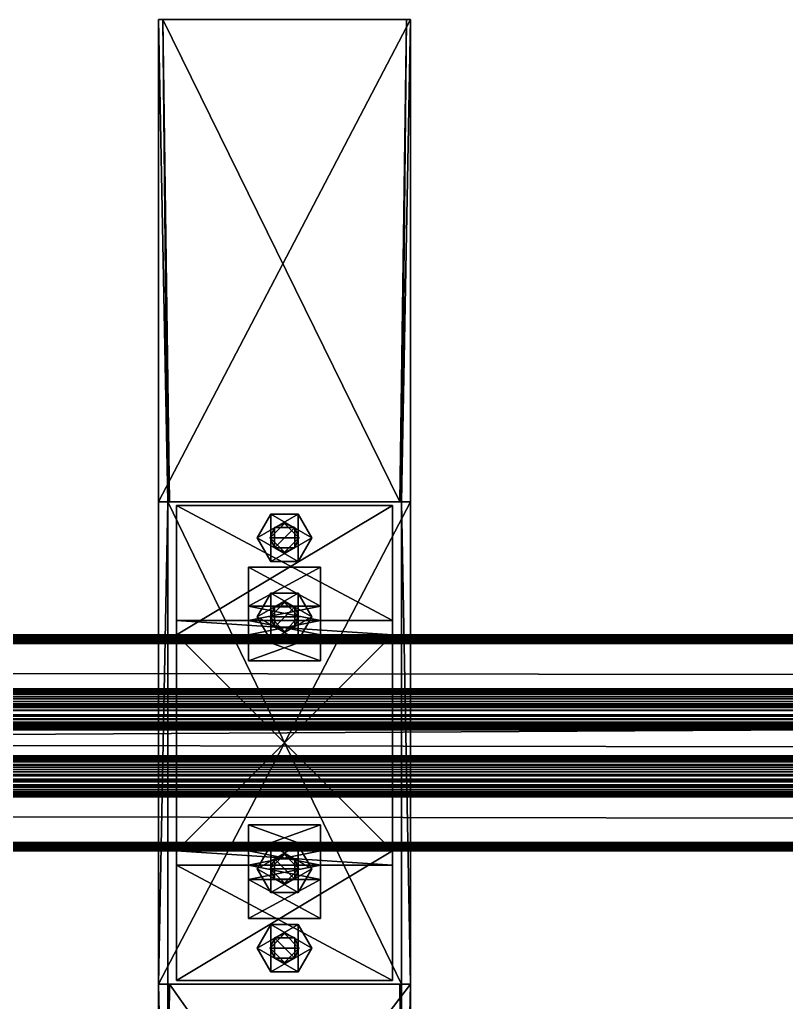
# Model space of a CAD drawing. Header units: millimetres. Extents: x -13000 to 13000, y -1300 to 1300.
# Drawn here: x 1066 to 1599, y 617 to 1300 of the extents above; entities that cross this region are included whole.
import ezdxf

# ---------------------------------------------------------------- set-up
doc = ezdxf.new("R2010")
doc.units = ezdxf.units.MM
doc.layers.add('Rails', color=7, linetype='Continuous', true_color=0x068706)

msp = doc.modelspace()

# ---------------------------------------------------------------- meshes
at = {"layer": 'Rails', "color": 201, "true_color": 0xd59ae5}
mesh = msp.add_polyface(dxfattribs=at)
corners = [(1662.4, 630, -50.05), (1668.74, 630, 109.95), (1668.74, 965, 109.95), (1662.4, 965, -50.05), (1665.28, 1300, 49.95), (1662.4, 1300, -50.05), (1669.9, 965, 129.95), (1331.24, 965, 109.95), (1331.24, 630, 109.95), (1337.59, 630, -50.05), (1337.59, 965, -50.05), (1337.59, 1300, -50.05), (1334.7, 1300, 49.95), (1330.09, 965, 129.95), (1162.4, 630, -50.05), (1168.74, 630, 109.95), (1168.74, 965, 109.95), (1162.4, 965, -50.05), (1165.28, 1300, 49.95), (1162.4, 1300, -50.05), (1169.9, 965, 129.95), (831.24, 965, 109.95), (831.24, 630, 109.95), (837.59, 630, -50.05), (837.59, 965, -50.05), (837.59, 1300, -50.05), (834.7, 1300, 49.95), (830.09, 965, 129.95), (662.4, 630, -50.05), (662.4, 965, -50.05), (662.4, 1300, -50.05)]
mesh.append_faces([[corners[k] for k in face] for face in [(6, 4, 2), (7, 12, 13), (20, 18, 16), (21, 26, 27)]], dxfattribs={"color": 201})
mesh.append_faces([[corners[k] for k in face] for face in [(0, 1, 2), (2, 3, 0), (2, 4, 5), (5, 3, 2), (7, 8, 9), (9, 10, 7), (11, 12, 7), (7, 10, 11), (14, 15, 16), (16, 17, 14), (16, 18, 19), (19, 17, 16), (14, 17, 10), (10, 9, 14), (16, 15, 8), (8, 7, 16), (17, 19, 11), (11, 10, 17), (19, 18, 12), (12, 11, 19), (18, 20, 13), (13, 12, 18), (20, 16, 7), (7, 13, 20), (21, 22, 23), (23, 24, 21), (25, 26, 21), (21, 24, 25), (24, 23, 28), (25, 24, 29), (26, 25, 30)]], dxfattribs={"vtx2": -1, "color": 201})
mesh = msp.add_polyface(dxfattribs=at)
corners = [(-13000, 872.5, 121.96), (-13000, 872.5, 130.96), (13000, 872.5, 130.95), (-13000, 866.58, 137.94), (-13000, 828.13, 144.35), (13000, 828.14, 144.34), (-13000, 766.86, 144.35), (-13000, 728.42, 137.94), (13000, 728.42, 137.94), (-13000, 722.5, 130.96), (-13000, 722.5, 121.96), (13000, 722.5, 121.95), (-13000, 788.5, 165.98), (-13000, 787.63, 159.35), (13000, 787.64, 159.34), (-13000, 807.36, 159.35), (-13000, 806.5, 165.98), (13000, 806.5, 165.98), (-13000, 763.04, 263.96), (-13000, 771.63, 261.14), (13000, 771.64, 261.13), (-13000, 823.36, 261.14), (-13000, 831.95, 263.96), (13000, 831.96, 263.95), (-4675, 882.5, 124.95), (-4675, 872.5, 119.95), (-4675, 872.5, 109.95), (-4675, 962.5, 109.95), (-4675, 962.5, 124.95), (-4675, 882.5, 136.95), (-4675, 872.5, 136.95), (-4675, 722.5, 119.95), (-4675, 722.5, 109.95), (-4675, 712.5, 124.95), (-4675, 632.5, 124.95), (-4675, 632.5, 109.95), (-4675, 712.5, 136.95), (-4675, 722.5, 136.95), (-4725, 919.5, 124.95), (-4725, 919.5, 134.95), (-4725, 892.5, 134.95), (-4725, 892.5, 124.95), (-4725, 872.5, 146.95), (-4725, 872.5, 136.95), (-4725, 882.5, 136.95), (-4725, 882.5, 146.95), (-4725, 722.5, 146.95), (-4725, 722.5, 136.95), (-4725, 740.5, 139.95), (-4725, 740.5, 146.95), (-4725, 702.5, 136.95), (-4725, 712.5, 136.95), (-4725, 712.5, 146.95), (-4725, 702.5, 146.95), (-4725, 712.5, 134.95), (-4725, 702.5, 134.95), (-4725, 712.5, 124.95), (-4725, 702.5, 124.95), (-4725, 675.5, 124.95), (-4725, 675.5, 134.95)]
mesh.append_faces([[corners[k] for k in face] for face in [(32, 34, 35)]], dxfattribs={"vtx0": -1, "color": 201})
mesh.append_faces([[corners[k] for k in face] for face in [(24, 26, 28)]], dxfattribs={"vtx0": -1, "vtx1": -1, "color": 201})
mesh.append_faces([[corners[k] for k in face] for face in [(32, 33, 34)]], dxfattribs={"vtx0": -1, "vtx2": -1, "color": 201})
mesh.append_faces([[corners[k] for k in face] for face in [(0, 1, 2), (3, 4, 5), (6, 7, 8), (9, 10, 11), (12, 13, 14), (15, 16, 17), (18, 19, 20), (21, 22, 23), (24, 25, 26), (26, 27, 28), (29, 30, 25), (25, 24, 29), (26, 25, 31), (31, 32, 26), (32, 31, 33), (36, 33, 31), (31, 37, 36), (38, 39, 40), (40, 41, 38), (42, 43, 44), (44, 45, 42), (46, 47, 48), (48, 49, 46), (50, 51, 52), (52, 53, 50), (54, 51, 50), (50, 55, 54), (56, 54, 55), (55, 57, 56), (58, 57, 55), (55, 59, 58), (46, 52, 51), (51, 47, 46)]], dxfattribs={"vtx2": -1, "color": 201})
mesh = msp.add_polyface(dxfattribs=at)
corners = [(13000, 872.45, 121.34), (13000, 872.28, 120.84), (-13000, 872.28, 120.85), (13000, 872, 120.45), (-13000, 872, 120.46), (13000, 871.61, 120.17), (-13000, 871.61, 120.18), (13000, 871.11, 120), (-13000, 871.11, 120.01), (13000, 870.5, 119.95), (-13000, 870.5, 119.96), (13000, 722.73, 120.84), (13000, 722.56, 121.34), (-13000, 722.55, 121.35), (13000, 723, 120.45), (-13000, 722.72, 120.85), (13000, 723.39, 120.17), (-13000, 723, 120.46), (13000, 723.89, 120), (-13000, 723.39, 120.18), (13000, 724.5, 119.95), (-13000, 723.89, 120.01), (4674.99, 872.5, 109.95), (4674.99, 872.5, 119.95), (4674.99, 882.5, 124.95), (4674.99, 962.5, 124.95), (4674.99, 962.5, 109.95), (4674.99, 872.5, 136.95), (4674.99, 882.5, 136.95), (4674.99, 722.5, 119.95), (4674.99, 722.5, 109.95), (4674.99, 712.5, 124.95), (4674.99, 632.5, 109.95), (4674.99, 632.5, 124.95), (4674.99, 712.5, 136.95), (4674.99, 722.5, 136.95), (4824.99, 882.5, 124.95), (4824.99, 962.5, 124.95), (4824.99, 962.5, 109.95), (4824.99, 882.5, 136.95), (4824.99, 872.5, 136.95), (4824.99, 872.5, 119.95), (4824.99, 872.5, 109.95), (4824.99, 722.5, 119.95), (4824.99, 632.5, 124.95), (4824.99, 722.5, 109.95), (4824.99, 632.5, 109.95), (4824.99, 722.5, 136.95), (4824.99, 712.5, 136.95), (4824.99, 712.5, 124.95)]
mesh.append_faces([[corners[k] for k in face] for face in [(22, 25, 26)]], dxfattribs={"vtx0": -1, "color": 201})
mesh.append_faces([[corners[k] for k in face] for face in [(31, 30, 33)]], dxfattribs={"vtx0": -1, "vtx1": -1, "color": 201})
mesh.append_faces([[corners[k] for k in face] for face in [(22, 24, 25)]], dxfattribs={"vtx0": -1, "vtx2": -1, "color": 201})
mesh.append_faces([[corners[k] for k in face] for face in [(0, 1, 2), (1, 3, 4), (3, 5, 6), (5, 7, 8), (7, 9, 10), (11, 12, 13), (14, 11, 15), (16, 14, 17), (18, 16, 19), (20, 18, 21), (22, 23, 24), (23, 27, 28), (28, 24, 23), (29, 23, 22), (22, 30, 29), (31, 29, 30), (30, 32, 33), (29, 31, 34), (34, 35, 29), (25, 24, 36), (26, 25, 37), (22, 26, 38), (24, 28, 39), (28, 27, 40), (27, 23, 41), (30, 22, 42), (23, 29, 43), (31, 33, 44), (32, 30, 45), (33, 32, 46), (29, 35, 47), (35, 34, 48), (34, 31, 49)]], dxfattribs={"vtx2": -1, "color": 201})
mesh = msp.add_polyface(dxfattribs=at)
corners = [(1174.99, 872.5, 109.95), (1174.99, 872.5, 119.95), (1174.99, 882.5, 124.95), (1174.99, 962.5, 124.95), (1174.99, 962.5, 109.95), (1174.99, 872.5, 136.95), (1174.99, 882.5, 136.95), (1174.99, 722.5, 119.95), (1174.99, 722.5, 109.95), (1174.99, 712.5, 124.95), (1174.99, 632.5, 109.95), (1174.99, 632.5, 124.95), (1174.99, 712.5, 136.95), (1174.99, 722.5, 136.95), (1324.99, 882.5, 124.95), (1324.99, 962.5, 124.95), (1324.99, 962.5, 109.95), (1324.99, 882.5, 136.95), (1324.99, 872.5, 136.95), (1324.99, 872.5, 119.95), (1324.99, 872.5, 109.95), (1324.99, 722.5, 119.95), (1324.99, 632.5, 124.95), (824.99, 882.5, 124.95), (824.99, 872.5, 119.95), (824.99, 872.5, 109.95), (824.99, 962.5, 109.95), (824.99, 962.5, 124.95), (824.99, 882.5, 136.95), (824.99, 872.5, 136.95), (824.99, 722.5, 119.95), (824.99, 722.5, 109.95), (824.99, 712.5, 124.95), (824.99, 632.5, 124.95), (824.99, 632.5, 109.95), (824.99, 712.5, 136.95), (824.99, 722.5, 136.95), (674.99, 722.5, 119.95), (674.99, 722.5, 136.95), (674.99, 712.5, 136.95)]
mesh.append_faces([[corners[k] for k in face] for face in [(0, 3, 4), (31, 33, 34)]], dxfattribs={"vtx0": -1, "color": 201})
mesh.append_faces([[corners[k] for k in face] for face in [(9, 8, 11), (23, 25, 27)]], dxfattribs={"vtx0": -1, "vtx1": -1, "color": 201})
mesh.append_faces([[corners[k] for k in face] for face in [(0, 2, 3), (31, 32, 33)]], dxfattribs={"vtx0": -1, "vtx2": -1, "color": 201})
mesh.append_faces([[corners[k] for k in face] for face in [(0, 1, 2), (1, 5, 6), (6, 2, 1), (7, 1, 0), (0, 8, 7), (9, 7, 8), (8, 10, 11), (7, 9, 12), (12, 13, 7), (3, 2, 14), (4, 3, 15), (0, 4, 16), (2, 6, 17), (6, 5, 18), (5, 1, 19), (8, 0, 20), (1, 7, 21), (9, 11, 22), (23, 24, 25), (25, 26, 27), (28, 29, 24), (24, 23, 28), (25, 24, 30), (30, 31, 25), (31, 30, 32), (35, 32, 30), (30, 36, 35), (36, 30, 37), (35, 36, 38), (32, 35, 39)]], dxfattribs={"vtx2": -1, "color": 201})
mesh = msp.add_polyface(dxfattribs=at)
corners = [(1324.99, 882.5, 124.95), (1324.99, 962.5, 124.95), (1174.99, 962.5, 124.95), (1324.99, 962.5, 109.95), (1174.99, 962.5, 109.95), (1324.99, 872.5, 109.95), (1174.99, 872.5, 109.95), (1274.99, 919.5, 124.95), (1274.99, 892.5, 124.95), (1224.99, 892.5, 124.95), (1274.99, 919.5, 134.95), (1224.99, 919.5, 124.95), (1274.99, 892.5, 134.95), (1224.99, 919.5, 134.95), (1249.99, 950, 145.95), (1257.06, 947.07, 145.95), (1257.06, 947.07, 110.95), (1249.99, 950, 110.95), (1259.99, 940, 145.95), (1259.99, 940, 110.95), (1257.06, 932.93, 145.95), (1257.06, 932.93, 110.95), (1249.99, 930, 145.95), (1249.99, 930, 110.95), (1239.99, 940, 145.95), (1242.92, 947.07, 110.95), (1242.92, 932.93, 110.95), (1240.49, 956.45, 139.95), (1259.49, 956.45, 139.95), (1259.49, 956.45, 124.95), (1268.99, 940, 139.95), (1268.99, 940, 124.95), (1259.49, 923.55, 139.95), (1259.49, 923.55, 124.95), (1240.49, 923.55, 124.95), (1240.49, 956.45, 124.95), (1257.06, 892.07, 132.95), (1249.99, 895, 132.95), (1249.99, 895, 167.95), (1240.49, 901.45, 161.95), (1259.49, 901.45, 161.95), (1259.49, 901.45, 146.95), (1268.99, 885, 146.95), (1240.49, 901.45, 146.95)]
mesh.append_faces([[corners[k] for k in face] for face in [(18, 14, 24), (22, 18, 24), (16, 21, 26), (35, 31, 34)]], dxfattribs={"vtx0": -1, "vtx1": -1, "vtx2": -1, "color": 201})
mesh.append_faces([[corners[k] for k in face] for face in [(0, 1, 2), (1, 3, 4), (3, 5, 6), (7, 8, 9), (10, 7, 11), (12, 10, 13), (14, 15, 16), (16, 17, 14), (15, 18, 19), (19, 16, 15), (18, 20, 21), (21, 19, 18), (20, 22, 23), (23, 21, 20), (22, 20, 18), (18, 15, 14), (25, 17, 16), (16, 19, 21), (21, 23, 26), (27, 28, 29), (28, 30, 31), (31, 29, 28), (30, 32, 33), (33, 31, 30), (34, 33, 32), (32, 30, 28), (35, 29, 31), (31, 33, 34), (36, 37, 38), (39, 40, 41), (42, 41, 40), (43, 41, 42)]], dxfattribs={"vtx2": -1, "color": 201})
mesh = msp.add_polyface(dxfattribs=at)
corners = [(1324.99, 882.5, 124.95), (1324.99, 872.5, 119.95), (1324.99, 872.5, 109.95), (1324.99, 962.5, 109.95), (1324.99, 962.5, 124.95), (1324.99, 882.5, 136.95), (1324.99, 872.5, 136.95), (1324.99, 722.5, 119.95), (1324.99, 722.5, 109.95), (1324.99, 712.5, 124.95), (1324.99, 632.5, 109.95), (1324.99, 632.5, 124.95), (1174.99, 632.5, 124.95), (1324.99, 722.5, 136.95), (1174.99, 722.5, 119.95), (1324.99, 712.5, 136.95), (1174.99, 722.5, 136.95), (1174.99, 712.5, 136.95), (1274.99, 872.5, 146.95), (1274.99, 854.5, 146.95), (1274.99, 854.5, 139.95), (1274.99, 872.5, 136.95), (1274.99, 892.5, 136.95), (1274.99, 892.5, 146.95), (1274.99, 882.5, 146.95), (1274.99, 882.5, 136.95), (1274.99, 882.5, 134.95), (1274.99, 892.5, 134.95), (1274.99, 882.5, 124.95), (1274.99, 892.5, 124.95), (1274.99, 919.5, 124.95), (1274.99, 919.5, 134.95), (1274.99, 722.5, 146.95), (1274.99, 722.5, 136.95), (1274.99, 740.5, 139.95), (1274.99, 740.5, 146.95), (1274.99, 702.5, 136.95), (1274.99, 712.5, 136.95), (1274.99, 712.5, 146.95), (1274.99, 702.5, 146.95), (1274.99, 712.5, 134.95), (1274.99, 702.5, 134.95), (1274.99, 712.5, 124.95), (1274.99, 702.5, 124.95), (1274.99, 675.5, 124.95), (1274.99, 675.5, 134.95)]
mesh.append_faces([[corners[k] for k in face] for face in [(0, 2, 4)]], dxfattribs={"vtx0": -1, "vtx1": -1, "color": 201})
mesh.append_faces([[corners[k] for k in face] for face in [(0, 1, 2), (2, 3, 4), (5, 6, 1), (1, 0, 5), (2, 1, 7), (7, 8, 2), (8, 7, 9), (10, 11, 12), (13, 7, 14), (15, 13, 16), (9, 15, 17), (18, 19, 20), (20, 21, 18), (22, 23, 24), (24, 25, 22), (26, 27, 22), (22, 25, 26), (28, 29, 27), (27, 26, 28), (30, 31, 27), (27, 29, 30), (18, 21, 25), (25, 24, 18), (32, 33, 34), (34, 35, 32), (36, 37, 38), (38, 39, 36), (40, 37, 36), (36, 41, 40), (42, 40, 41), (41, 43, 42), (44, 43, 41), (41, 45, 44), (32, 38, 37), (37, 33, 32)]], dxfattribs={"vtx2": -1, "color": 201})
mesh = msp.add_polyface(dxfattribs=at)
corners = [(1224.99, 892.5, 134.95), (1224.99, 919.5, 134.95), (1224.99, 919.5, 124.95), (1224.99, 892.5, 124.95), (1224.99, 892.5, 136.95), (1224.99, 892.5, 146.95), (1274.99, 892.5, 146.95), (1274.99, 892.5, 136.95), (1274.99, 919.5, 124.95), (1274.99, 919.5, 134.95), (1274.99, 892.5, 134.95), (1239.99, 940, 145.95), (1242.92, 947.07, 145.95), (1242.92, 947.07, 110.95), (1239.99, 940, 110.95), (1249.99, 950, 145.95), (1249.99, 950, 110.95), (1249.99, 930, 145.95), (1242.92, 932.93, 145.95), (1242.92, 932.93, 110.95), (1249.99, 930, 110.95), (1257.06, 947.07, 110.95), (1230.99, 940, 139.95), (1240.49, 956.45, 139.95), (1240.49, 956.45, 124.95), (1230.99, 940, 124.95), (1259.49, 956.45, 124.95), (1259.49, 923.55, 139.95), (1240.49, 923.55, 139.95), (1240.49, 923.55, 124.95), (1259.49, 956.45, 139.95), (1242.92, 892.07, 167.95), (1249.99, 895, 167.95), (1249.99, 895, 132.95), (1242.92, 892.07, 132.95), (1239.99, 885, 167.95), (1230.99, 885, 161.95), (1240.49, 901.45, 161.95), (1240.49, 901.45, 146.95), (1230.99, 885, 146.95), (1259.49, 901.45, 146.95), (1259.49, 901.45, 161.95)]
mesh.append_faces([[corners[k] for k in face] for face in [(13, 21, 19), (27, 30, 22)]], dxfattribs={"vtx0": -1, "vtx1": -1, "vtx2": -1, "color": 201})
mesh.append_faces([[corners[k] for k in face] for face in [(18, 17, 11), (14, 13, 19), (28, 27, 22), (25, 24, 29)]], dxfattribs={"vtx1": -1, "color": 201})
mesh.append_faces([[corners[k] for k in face] for face in [(0, 1, 2), (2, 3, 0), (4, 5, 6), (0, 4, 7), (3, 2, 8), (2, 1, 9), (1, 0, 10), (11, 12, 13), (13, 14, 11), (12, 15, 16), (16, 13, 12), (17, 18, 19), (19, 20, 17), (18, 11, 14), (14, 19, 18), (15, 12, 11), (22, 23, 24), (24, 25, 22), (26, 24, 23), (27, 28, 29), (28, 22, 25), (25, 29, 28), (30, 23, 22), (31, 32, 33), (33, 34, 31), (32, 31, 35), (36, 37, 38), (38, 39, 36), (40, 38, 37), (41, 37, 36)]], dxfattribs={"vtx2": -1, "color": 201})
mesh = msp.add_polyface(dxfattribs=at)
corners = [(1674.99, 872.5, 109.95), (1674.99, 872.5, 119.95), (1674.99, 882.5, 124.95), (1674.99, 962.5, 124.95), (1674.99, 962.5, 109.95), (1674.99, 872.5, 136.95), (1674.99, 882.5, 136.95), (1674.99, 722.5, 119.95), (1674.99, 722.5, 109.95), (1674.99, 712.5, 124.95), (1674.99, 632.5, 109.95), (1674.99, 632.5, 124.95), (1674.99, 712.5, 136.95), (1674.99, 722.5, 136.95), (1824.99, 882.5, 124.95), (1824.99, 962.5, 124.95), (1824.99, 962.5, 109.95), (1824.99, 882.5, 136.95), (1824.99, 872.5, 136.95), (1824.99, 872.5, 119.95), (1824.99, 872.5, 109.95), (1824.99, 722.5, 119.95), (1824.99, 632.5, 124.95), (1824.99, 722.5, 109.95), (1824.99, 632.5, 109.95), (1824.99, 722.5, 136.95), (1824.99, 712.5, 136.95), (1824.99, 712.5, 124.95), (1724.99, 854.5, 139.95), (1724.99, 854.5, 146.95), (1724.99, 872.5, 146.95), (1724.99, 872.5, 136.95), (1724.99, 882.5, 146.95), (1724.99, 892.5, 146.95), (1724.99, 892.5, 136.95), (1724.99, 882.5, 136.95), (1724.99, 892.5, 134.95), (1724.99, 882.5, 134.95), (1324.99, 722.5, 109.95), (1324.99, 712.5, 124.95), (1324.99, 632.5, 124.95), (1324.99, 632.5, 109.95), (1324.99, 712.5, 136.95), (1324.99, 722.5, 119.95), (1324.99, 722.5, 136.95)]
mesh.append_faces([[corners[k] for k in face] for face in [(0, 3, 4), (38, 40, 41)]], dxfattribs={"vtx0": -1, "color": 201})
mesh.append_faces([[corners[k] for k in face] for face in [(9, 8, 11)]], dxfattribs={"vtx0": -1, "vtx1": -1, "color": 201})
mesh.append_faces([[corners[k] for k in face] for face in [(0, 2, 3), (38, 39, 40)]], dxfattribs={"vtx0": -1, "vtx2": -1, "color": 201})
mesh.append_faces([[corners[k] for k in face] for face in [(0, 1, 2), (1, 5, 6), (6, 2, 1), (7, 1, 0), (0, 8, 7), (9, 7, 8), (8, 10, 11), (7, 9, 12), (12, 13, 7), (3, 2, 14), (4, 3, 15), (0, 4, 16), (2, 6, 17), (6, 5, 18), (5, 1, 19), (8, 0, 20), (1, 7, 21), (9, 11, 22), (10, 8, 23), (11, 10, 24), (7, 13, 25), (13, 12, 26), (12, 9, 27), (28, 29, 30), (30, 31, 28), (32, 33, 34), (34, 35, 32), (34, 36, 37), (37, 35, 34), (42, 39, 43), (43, 44, 42)]], dxfattribs={"vtx2": -1, "color": 201})
mesh = msp.add_polyface(dxfattribs=at)
corners = [(-13000, 872.5, 130.96), (-13000, 872.33, 132.82), (13000, 872.34, 132.81), (-13000, 871.84, 134.4), (13000, 871.85, 134.39), (-13000, 871.02, 135.7), (13000, 871.02, 135.7), (-13000, 869.87, 136.73), (13000, 869.87, 136.72), (-13000, 868.39, 137.48), (13000, 868.39, 137.47), (-13000, 866.58, 137.94), (13000, 866.59, 137.94), (-13000, 872.44, 121.35), (-13000, 872.5, 121.96), (13000, 872.5, 121.95), (-13000, 872.28, 120.85), (13000, 872.45, 121.34), (-13000, 872, 120.46), (13000, 872.28, 120.84), (-13000, 871.61, 120.18), (13000, 872, 120.45), (-13000, 871.11, 120.01), (13000, 871.61, 120.17), (-13000, 870.5, 119.96), (13000, 871.11, 120), (-4325, 872.5, 109.95), (-4325, 872.5, 119.95), (-4325, 882.5, 124.95), (-4325, 872.5, 136.95), (-4325, 882.5, 136.95), (-4175, 882.5, 136.95), (-4175, 872.5, 136.95), (-4175, 872.5, 119.95), (-4275, 854.5, 139.95), (-4275, 854.5, 146.95), (-4275, 872.5, 146.95), (-4275, 872.5, 136.95), (-4275, 882.5, 146.95), (-4275, 892.5, 146.95), (-4275, 892.5, 136.95), (-4275, 882.5, 136.95), (-4275, 892.5, 134.95), (-4275, 882.5, 134.95), (-4275, 892.5, 124.95), (-4275, 882.5, 124.95), (-4225, 872.5, 136.95), (-4225, 854.5, 146.95), (-4225, 882.5, 146.95), (-4257.08, 892.07, 132.95), (-4260, 885, 132.95), (-4260, 885, 167.95), (-4257.08, 877.93, 167.95), (-4259.5, 868.54, 161.95), (-4269, 885, 161.95), (-4269, 885, 146.95), (-4259.5, 868.54, 146.95), (-4259.5, 901.45, 146.95)]
mesh.append_faces([[corners[k] for k in face] for face in [(55, 57, 56)]], dxfattribs={"vtx1": -1, "color": 201})
mesh.append_faces([[corners[k] for k in face] for face in [(0, 1, 2), (1, 3, 4), (3, 5, 6), (5, 7, 8), (7, 9, 10), (9, 11, 12), (13, 14, 15), (16, 13, 17), (18, 16, 19), (20, 18, 21), (22, 20, 23), (24, 22, 25), (26, 27, 28), (27, 29, 30), (30, 28, 27), (28, 30, 31), (30, 29, 32), (29, 27, 33), (34, 35, 36), (36, 37, 34), (38, 39, 40), (40, 41, 38), (40, 42, 43), (43, 41, 40), (42, 44, 45), (45, 43, 42), (41, 37, 36), (36, 38, 41), (34, 37, 46), (36, 35, 47), (39, 38, 48), (49, 50, 51), (52, 51, 50), (53, 54, 55), (55, 56, 53)]], dxfattribs={"vtx2": -1, "color": 201})
mesh = msp.add_polyface(dxfattribs=at)
corners = [(1324.99, 882.5, 136.95), (1324.99, 882.5, 124.95), (1174.99, 882.5, 124.95), (1324.99, 872.5, 136.95), (1174.99, 882.5, 136.95), (1324.99, 872.5, 119.95), (1174.99, 872.5, 136.95), (1274.99, 872.5, 136.95), (1274.99, 854.5, 139.95), (1224.99, 854.5, 139.95), (1274.99, 854.5, 146.95), (1274.99, 872.5, 146.95), (1224.99, 872.5, 146.95), (1224.99, 854.5, 146.95), (1274.99, 892.5, 146.95), (1274.99, 892.5, 136.95), (1224.99, 892.5, 136.95), (1274.99, 882.5, 146.95), (1224.99, 892.5, 146.95), (1274.99, 882.5, 134.95), (1274.99, 882.5, 136.95), (1224.99, 882.5, 136.95), (1274.99, 892.5, 134.95), (1224.99, 892.5, 134.95), (1274.99, 882.5, 124.95), (1224.99, 882.5, 134.95), (1274.99, 892.5, 124.95), (1224.99, 882.5, 124.95), (1224.99, 882.5, 146.95), (1224.99, 872.5, 136.95), (1249.99, 895, 167.95), (1257.06, 892.07, 167.95), (1257.06, 892.07, 132.95), (1259.99, 885, 167.95), (1259.99, 885, 132.95), (1257.06, 877.93, 167.95), (1257.06, 877.93, 132.95), (1249.99, 875, 167.95), (1249.99, 875, 132.95), (1239.99, 885, 167.95), (1242.92, 892.07, 132.95), (1249.99, 895, 132.95), (1242.92, 877.93, 132.95), (1259.49, 901.45, 161.95), (1268.99, 885, 161.95), (1268.99, 885, 146.95), (1259.49, 868.55, 161.95), (1259.49, 868.55, 146.95), (1240.49, 868.55, 146.95), (1240.49, 901.45, 146.95)]
mesh.append_faces([[corners[k] for k in face] for face in [(33, 30, 39), (37, 33, 39), (32, 36, 42), (49, 45, 48)]], dxfattribs={"vtx0": -1, "vtx1": -1, "vtx2": -1, "color": 201})
mesh.append_faces([[corners[k] for k in face] for face in [(0, 1, 2), (3, 0, 4), (5, 3, 6), (7, 8, 9), (10, 11, 12), (8, 10, 13), (14, 15, 16), (17, 14, 18), (19, 20, 21), (15, 22, 23), (24, 19, 25), (26, 24, 27), (11, 17, 28), (20, 7, 29), (30, 31, 32), (31, 33, 34), (34, 32, 31), (33, 35, 36), (36, 34, 33), (35, 37, 38), (38, 36, 35), (37, 35, 33), (33, 31, 30), (40, 41, 32), (32, 34, 36), (36, 38, 42), (43, 44, 45), (44, 46, 47), (47, 45, 44), (48, 47, 46), (46, 44, 43), (45, 47, 48)]], dxfattribs={"vtx2": -1, "color": 201})
mesh = msp.add_polyface(dxfattribs=at)
corners = [(1224.99, 854.5, 139.95), (1224.99, 854.5, 146.95), (1224.99, 872.5, 146.95), (1224.99, 872.5, 136.95), (1224.99, 882.5, 146.95), (1224.99, 892.5, 146.95), (1224.99, 892.5, 136.95), (1224.99, 882.5, 136.95), (1224.99, 892.5, 134.95), (1224.99, 882.5, 134.95), (1224.99, 892.5, 124.95), (1224.99, 882.5, 124.95), (1274.99, 872.5, 136.95), (1274.99, 854.5, 146.95), (1274.99, 854.5, 139.95), (1274.99, 882.5, 146.95), (1274.99, 882.5, 134.95), (1274.99, 882.5, 124.95), (1274.99, 892.5, 124.95), (1274.99, 872.5, 146.95), (1274.99, 882.5, 136.95), (1274.99, 740.5, 146.95), (1224.99, 740.5, 146.95), (1224.99, 722.5, 146.95), (1274.99, 740.5, 139.95), (1224.99, 740.5, 139.95), (1239.99, 885, 167.95), (1242.92, 892.07, 167.95), (1242.92, 892.07, 132.95), (1239.99, 885, 132.95), (1249.99, 875, 167.95), (1242.92, 877.93, 167.95), (1242.92, 877.93, 132.95), (1249.99, 875, 132.95), (1257.06, 892.07, 132.95), (1259.49, 868.55, 161.95), (1240.49, 868.55, 161.95), (1240.49, 868.55, 146.95), (1230.99, 885, 161.95), (1230.99, 885, 146.95), (1259.49, 901.45, 161.95), (1240.49, 901.45, 146.95)]
mesh.append_faces([[corners[k] for k in face] for face in [(28, 34, 32), (35, 40, 38)]], dxfattribs={"vtx0": -1, "vtx1": -1, "vtx2": -1, "color": 201})
mesh.append_faces([[corners[k] for k in face] for face in [(31, 30, 26), (29, 28, 32), (36, 35, 38), (39, 41, 37)]], dxfattribs={"vtx1": -1, "color": 201})
mesh.append_faces([[corners[k] for k in face] for face in [(0, 1, 2), (2, 3, 0), (4, 5, 6), (6, 7, 4), (6, 8, 9), (9, 7, 6), (8, 10, 11), (11, 9, 8), (7, 3, 2), (2, 4, 7), (0, 3, 12), (2, 1, 13), (1, 0, 14), (5, 4, 15), (7, 9, 16), (9, 11, 17), (11, 10, 18), (4, 2, 19), (3, 7, 20), (21, 22, 23), (24, 25, 22), (26, 27, 28), (28, 29, 26), (30, 31, 32), (32, 33, 30), (31, 26, 29), (29, 32, 31), (35, 36, 37), (36, 38, 39), (39, 37, 36)]], dxfattribs={"vtx2": -1, "color": 201})
mesh = msp.add_polyface(dxfattribs=at)
corners = [(13000, 872.5, 130.95), (13000, 872.5, 121.95), (-13000, 872.5, 121.96), (13000, 828.14, 144.34), (13000, 866.59, 137.94), (-13000, 866.58, 137.94), (13000, 787.64, 159.34), (13000, 788.5, 165.98), (-13000, 788.5, 165.98), (13000, 806.5, 165.98), (13000, 807.37, 159.34), (-13000, 807.36, 159.35), (13000, 831.96, 263.95), (13000, 823.37, 261.13), (-13000, 823.36, 261.14), (13000, 835, 284.95), (13000, 835, 265.95), (-13000, 835, 265.96), (13000, 775, 299.95), (13000, 820, 299.95), (-13000, 820, 299.96), (13000, 806.5, 233.91), (-13000, 806.5, 165.98), (13000, 788.5, 233.91), (-13000, 788.5, 233.92), (13000, 815.99, 256.43), (-13000, 815.98, 256.44), (13000, 810.72, 250.33), (-13000, 810.71, 250.34), (13000, 809.97, 153.86), (-13000, 809.96, 153.87), (13000, 785.04, 153.86), (-13000, 787.63, 159.35), (13000, 807.56, 242.82), (-13000, 807.55, 242.83), (13000, 787.45, 242.82), (13000, 784.29, 250.33), (-13000, 784.28, 250.34), (13000, 814.29, 149.54), (-13000, 814.29, 149.54), (-13000, 806.5, 233.92), (-13000, 787.44, 242.83), (4324.99, 882.5, 124.95), (4324.99, 872.5, 119.95), (4324.99, 872.5, 109.95), (4324.99, 882.5, 136.95), (4324.99, 872.5, 136.95), (4324.99, 722.5, 119.95), (4174.99, 872.5, 136.95), (4174.99, 872.5, 119.95), (4274.99, 872.5, 146.95), (4274.99, 854.5, 146.95), (4274.99, 854.5, 139.95), (4274.99, 872.5, 136.95), (4274.99, 882.5, 136.95), (4224.99, 854.5, 139.95), (4224.99, 872.5, 146.95), (4224.99, 854.5, 146.95), (4224.99, 882.5, 146.95), (4224.99, 872.5, 136.95), (4268.99, 885, 161.95), (4259.49, 868.55, 161.95), (4259.49, 868.55, 146.95), (4240.49, 868.55, 161.95), (4240.49, 868.55, 146.95), (4230.99, 885, 161.95), (4268.99, 885, 146.95)]
mesh.append_faces([[corners[k] for k in face] for face in [(63, 61, 65)]], dxfattribs={"vtx1": -1, "color": 201})
mesh.append_faces([[corners[k] for k in face] for face in [(0, 1, 2), (3, 4, 5), (6, 7, 8), (9, 10, 11), (12, 13, 14), (15, 16, 17), (18, 19, 20), (21, 9, 22), (7, 23, 24), (13, 25, 26), (25, 27, 28), (10, 29, 30), (31, 6, 32), (27, 33, 34), (35, 36, 37), (29, 38, 39), (33, 21, 40), (23, 35, 41), (42, 43, 44), (45, 46, 43), (44, 43, 47), (43, 46, 48), (47, 43, 49), (50, 51, 52), (52, 53, 50), (50, 53, 54), (53, 52, 55), (51, 50, 56), (52, 51, 57), (58, 56, 50), (54, 53, 59), (60, 61, 62), (61, 63, 64), (64, 62, 61), (66, 62, 64)]], dxfattribs={"vtx2": -1, "color": 201})
mesh = msp.add_polyface(dxfattribs=at)
corners = [(-13000, 766.66, 298.29), (-13000, 763.75, 296.21), (13000, 763.75, 296.2), (-13000, 761.66, 293.29), (13000, 761.67, 293.28), (-13000, 760.41, 289.54), (13000, 760.42, 289.53), (-13000, 760, 284.96), (13000, 760, 284.95), (-13000, 728.42, 137.94), (-13000, 726.61, 137.48), (13000, 726.61, 137.47), (-13000, 725.13, 136.73), (13000, 725.13, 136.72), (-13000, 723.98, 135.7), (13000, 723.98, 135.7), (-13000, 723.15, 134.4), (13000, 723.16, 134.39), (-13000, 722.66, 132.82), (13000, 722.67, 132.81), (-13000, 722.5, 130.96), (13000, 722.5, 130.95), (-13000, 722.5, 121.96), (-13000, 722.55, 121.35), (13000, 722.56, 121.34), (-13000, 722.72, 120.85), (13000, 722.73, 120.84), (-13000, 723, 120.46), (13000, 723, 120.45), (-13000, 723.39, 120.18), (13000, 723.39, 120.17), (-13000, 723.89, 120.01), (13000, 723.89, 120), (-13000, 724.5, 119.96), (13000, 724.5, 119.95), (-4325, 722.5, 119.95), (-4325, 872.5, 119.95), (-4325, 872.5, 109.95), (-4325, 722.5, 109.95), (-4175, 872.5, 109.95), (-4175, 722.5, 119.95), (-4325, 722.5, 136.95), (-4175, 722.5, 136.95), (-4275, 854.5, 146.95), (-4275, 854.5, 139.95), (-4225, 854.5, 139.95), (-4275, 740.5, 139.95), (-4275, 722.5, 136.95), (-4275, 722.5, 146.95), (-4275, 740.5, 146.95), (-4225, 740.5, 139.95), (-4225, 722.5, 136.95), (-4225, 722.5, 146.95), (-4225, 740.5, 146.95), (-4275, 712.5, 146.95), (-4240.51, 726.45, 161.95), (-4240.51, 726.45, 146.95), (-4259.5, 726.45, 146.95), (-4259.5, 726.45, 161.95), (-4269, 710, 146.95), (-4269, 710, 161.95), (-4231, 710, 146.95)]
mesh.append_faces([[corners[k] for k in face] for face in [(58, 60, 55)]], dxfattribs={"vtx1": -1, "color": 201})
mesh.append_faces([[corners[k] for k in face] for face in [(0, 1, 2), (1, 3, 4), (3, 5, 6), (5, 7, 8), (9, 10, 11), (10, 12, 13), (12, 14, 15), (14, 16, 17), (16, 18, 19), (18, 20, 21), (22, 23, 24), (23, 25, 26), (25, 27, 28), (27, 29, 30), (29, 31, 32), (31, 33, 34), (35, 36, 37), (37, 38, 35), (38, 37, 39), (36, 35, 40), (35, 41, 42), (43, 44, 45), (46, 47, 48), (48, 49, 46), (46, 50, 51), (51, 47, 46), (48, 52, 53), (53, 49, 48), (49, 53, 50), (50, 46, 49), (52, 48, 54), (55, 56, 57), (57, 58, 55), (58, 57, 59), (57, 56, 61)]], dxfattribs={"vtx2": -1, "color": 201})
mesh = msp.add_polyface(dxfattribs=at)
corners = [(13000, 728.42, 137.94), (13000, 766.87, 144.34), (-13000, 766.86, 144.35), (13000, 722.5, 121.95), (13000, 722.5, 130.95), (-13000, 722.5, 130.96), (13000, 771.64, 261.13), (13000, 763.05, 263.95), (-13000, 763.04, 263.96), (13000, 870.5, 119.95), (13000, 724.5, 119.95), (-13000, 724.5, 119.96), (13000, 760, 265.95), (13000, 760, 284.95), (-13000, 760, 284.96), (13000, 779.02, 256.43), (-13000, 771.63, 261.14), (13000, 784.29, 250.33), (-13000, 779.01, 256.44), (13000, 780.72, 149.54), (13000, 785.04, 153.86), (-13000, 785.04, 153.87), (4324.99, 722.5, 119.95), (4324.99, 722.5, 109.95), (4324.99, 872.5, 109.95), (4324.99, 712.5, 124.95), (4324.99, 712.5, 136.95), (4324.99, 722.5, 136.95), (4174.99, 722.5, 109.95), (4174.99, 722.5, 119.95), (4174.99, 722.5, 136.95), (4174.99, 712.5, 136.95), (4274.99, 722.5, 146.95), (4274.99, 722.5, 136.95), (4274.99, 740.5, 139.95), (4274.99, 740.5, 146.95), (4274.99, 702.5, 136.95), (4274.99, 712.5, 136.95), (4274.99, 712.5, 146.95), (4274.99, 702.5, 146.95), (4274.99, 712.5, 134.95), (4274.99, 702.5, 134.95), (4274.99, 712.5, 124.95), (4274.99, 702.5, 124.95), (4224.99, 712.5, 136.95), (4224.99, 712.5, 134.95), (4224.99, 712.5, 124.95), (4224.99, 712.5, 146.95), (4224.99, 722.5, 136.95), (4259.99, 710, 132.95), (4259.99, 710, 167.95), (4257.07, 702.93, 167.95), (4257.07, 717.07, 132.95), (4268.99, 710, 161.95), (4268.99, 710, 146.95), (4259.49, 726.46, 146.95), (4259.49, 726.46, 161.95), (4259.49, 693.55, 161.95)]
mesh.append_faces([[corners[k] for k in face] for face in [(0, 1, 2), (3, 4, 5), (6, 7, 8), (9, 10, 11), (12, 13, 14), (15, 6, 16), (17, 15, 18), (19, 20, 21), (22, 23, 24), (23, 22, 25), (26, 25, 22), (22, 27, 26), (24, 23, 28), (27, 22, 29), (26, 27, 30), (25, 26, 31), (32, 33, 34), (34, 35, 32), (36, 37, 38), (38, 39, 36), (40, 37, 36), (36, 41, 40), (42, 40, 41), (41, 43, 42), (32, 38, 37), (37, 33, 32), (44, 37, 40), (45, 40, 42), (46, 42, 43), (47, 38, 32), (48, 33, 37), (49, 50, 51), (50, 49, 52), (53, 54, 55), (55, 56, 53), (57, 53, 56)]], dxfattribs={"vtx2": -1, "color": 201})
mesh = msp.add_polyface(dxfattribs=at)
corners = [(13000, 820.35, 146.36), (13000, 828.14, 144.34), (-13000, 828.13, 144.35), (13000, 766.87, 144.34), (13000, 774.66, 146.36), (-13000, 774.65, 146.37), (13000, 814.29, 149.54), (-13000, 820.34, 146.37), (13000, 780.72, 149.54), (-13000, 780.71, 149.54), (13000, 763.05, 263.95), (13000, 761.36, 264.62), (-13000, 761.35, 264.62), (13000, 833.65, 264.62), (13000, 831.96, 263.95), (-13000, 831.95, 263.96), (13000, 760.34, 265.28), (-13000, 760.34, 265.29), (13000, 834.67, 265.28), (-13000, 833.64, 264.62), (13000, 760, 265.95), (-13000, 760, 265.96), (13000, 835, 265.95), (-13000, 834.66, 265.29), (13000, 834.59, 289.53), (13000, 835, 284.95), (-13000, 835, 284.96), (13000, 770.42, 299.53), (13000, 775, 299.95), (-13000, 775, 299.96), (13000, 833.34, 293.28), (-13000, 834.58, 289.54), (13000, 831.25, 296.2), (-13000, 833.33, 293.29), (13000, 828.34, 298.28), (-13000, 831.25, 296.21), (13000, 824.59, 299.53), (-13000, 828.33, 298.29), (13000, 820, 299.95), (-13000, 824.58, 299.54), (13000, 766.67, 298.28), (-13000, 770.41, 299.54), (13000, 763.75, 296.2), (-13000, 766.66, 298.29), (13000, 761.67, 293.28), (-13000, 763.75, 296.21), (13000, 760.42, 289.53), (-13000, 761.66, 293.29), (13000, 760, 284.95), (-13000, 760.41, 289.54), (13000, 872.34, 132.81), (13000, 872.5, 130.95), (-13000, 872.5, 130.96), (13000, 726.61, 137.47), (13000, 728.42, 137.94), (-13000, 728.42, 137.94), (13000, 871.85, 134.39), (-13000, 872.33, 132.82), (13000, 871.02, 135.7), (-13000, 871.84, 134.4), (13000, 869.87, 136.72), (-13000, 871.02, 135.7), (13000, 868.39, 137.47), (-13000, 869.87, 136.73), (13000, 866.59, 137.94), (-13000, 868.39, 137.48), (13000, 725.13, 136.72), (-13000, 726.61, 137.48), (13000, 723.98, 135.7), (-13000, 725.13, 136.73), (13000, 723.16, 134.39), (-13000, 723.98, 135.7), (13000, 722.67, 132.81), (-13000, 723.15, 134.4), (13000, 722.5, 130.95), (-13000, 722.66, 132.82), (13000, 872.5, 121.95), (13000, 872.45, 121.34), (-13000, 872.44, 121.35), (13000, 722.56, 121.34), (13000, 722.5, 121.95), (-13000, 722.5, 121.96)]
mesh.append_faces([[corners[k] for k in face] for face in [(0, 1, 2), (3, 4, 5), (6, 0, 7), (4, 8, 9), (10, 11, 12), (13, 14, 15), (11, 16, 17), (18, 13, 19), (16, 20, 21), (22, 18, 23), (24, 25, 26), (27, 28, 29), (30, 24, 31), (32, 30, 33), (34, 32, 35), (36, 34, 37), (38, 36, 39), (40, 27, 41), (42, 40, 43), (44, 42, 45), (46, 44, 47), (48, 46, 49), (50, 51, 52), (53, 54, 55), (56, 50, 57), (58, 56, 59), (60, 58, 61), (62, 60, 63), (64, 62, 65), (66, 53, 67), (68, 66, 69), (70, 68, 71), (72, 70, 73), (74, 72, 75), (76, 77, 78), (79, 80, 81)]], dxfattribs={"vtx2": -1, "color": 201})
mesh = msp.add_polyface(dxfattribs=at)
corners = [(-13000, 724.5, 119.96), (-13000, 870.5, 119.96), (13000, 870.5, 119.95), (-13000, 835, 265.96), (-13000, 835, 284.96), (13000, 835, 284.95), (-13000, 820, 299.96), (-13000, 775, 299.96), (13000, 775, 299.95), (-13000, 760, 284.96), (-13000, 760, 265.96), (13000, 760, 265.95), (-13000, 806.5, 165.98), (-13000, 806.5, 233.92), (13000, 806.5, 233.91), (-13000, 788.5, 233.92), (-13000, 788.5, 165.98), (13000, 788.5, 165.98), (-13000, 815.98, 256.44), (-13000, 823.36, 261.14), (13000, 823.37, 261.13), (-13000, 771.63, 261.14), (-13000, 779.01, 256.44), (13000, 779.02, 256.43), (-13000, 810.71, 250.34), (13000, 815.99, 256.43), (-13000, 784.28, 250.34), (13000, 784.29, 250.33), (-13000, 809.96, 153.87), (-13000, 807.36, 159.35), (13000, 807.37, 159.34), (-13000, 787.63, 159.35), (-13000, 785.04, 153.87), (13000, 785.04, 153.86), (-13000, 807.55, 242.83), (13000, 810.72, 250.33), (-13000, 787.44, 242.83), (13000, 787.45, 242.82), (-13000, 814.29, 149.54), (13000, 809.97, 153.86), (-13000, 780.71, 149.54), (13000, 780.72, 149.54), (13000, 807.56, 242.82), (13000, 788.5, 233.91), (-13000, 828.13, 144.35), (-13000, 820.34, 146.37), (13000, 820.35, 146.36), (-13000, 774.65, 146.37), (-13000, 766.86, 144.35), (13000, 766.87, 144.34), (13000, 814.29, 149.54), (13000, 774.66, 146.36), (-13000, 761.35, 264.62), (-13000, 763.04, 263.96), (13000, 763.05, 263.95), (-13000, 831.95, 263.96), (-13000, 833.64, 264.62), (13000, 833.65, 264.62), (-13000, 760.34, 265.29), (13000, 761.36, 264.62), (-13000, 834.66, 265.29), (13000, 834.67, 265.28), (13000, 760.34, 265.28), (13000, 835, 265.95), (-13000, 834.58, 289.54), (13000, 834.59, 289.53), (-13000, 770.41, 299.54), (13000, 770.42, 299.53), (-13000, 833.33, 293.29), (13000, 833.34, 293.28), (-13000, 831.25, 296.21), (13000, 831.25, 296.2), (-13000, 828.33, 298.29), (13000, 828.34, 298.28), (-13000, 824.58, 299.54), (13000, 824.59, 299.53), (13000, 820, 299.95), (-13000, 766.66, 298.29), (13000, 766.67, 298.28)]
mesh.append_faces([[corners[k] for k in face] for face in [(0, 1, 2), (3, 4, 5), (6, 7, 8), (9, 10, 11), (12, 13, 14), (15, 16, 17), (18, 19, 20), (21, 22, 23), (24, 18, 25), (22, 26, 27), (28, 29, 30), (31, 32, 33), (34, 24, 35), (26, 36, 37), (38, 28, 39), (32, 40, 41), (13, 34, 42), (36, 15, 43), (44, 45, 46), (47, 48, 49), (45, 38, 50), (40, 47, 51), (52, 53, 54), (55, 56, 57), (58, 52, 59), (56, 60, 61), (10, 58, 62), (60, 3, 63), (4, 64, 65), (7, 66, 67), (64, 68, 69), (68, 70, 71), (70, 72, 73), (72, 74, 75), (74, 6, 76), (66, 77, 78)]], dxfattribs={"vtx2": -1, "color": 201})
mesh = msp.add_polyface(dxfattribs=at)
corners = [(1324.99, 872.5, 109.95), (1324.99, 722.5, 109.95), (1174.99, 722.5, 109.95), (1324.99, 722.5, 119.95), (1324.99, 872.5, 119.95), (1174.99, 872.5, 119.95), (1224.99, 740.5, 139.95), (1274.99, 740.5, 139.95), (1274.99, 722.5, 136.95), (1224.99, 722.5, 146.95), (1274.99, 722.5, 146.95), (1274.99, 740.5, 146.95), (1224.99, 740.5, 146.95), (1224.99, 702.5, 136.95), (1274.99, 702.5, 136.95), (1274.99, 702.5, 146.95), (1224.99, 702.5, 146.95), (1274.99, 712.5, 146.95), (1224.99, 712.5, 136.95), (1274.99, 712.5, 136.95), (1274.99, 712.5, 134.95), (1224.99, 702.5, 134.95), (1274.99, 702.5, 134.95), (1224.99, 712.5, 134.95), (1274.99, 712.5, 124.95), (1224.99, 712.5, 124.95), (1274.99, 702.5, 124.95), (1224.99, 712.5, 146.95), (1224.99, 722.5, 136.95), (1257.06, 702.93, 132.95), (1257.06, 702.93, 167.95), (1249.99, 700, 167.95), (1259.99, 710, 132.95), (1259.99, 710, 167.95), (1257.06, 717.07, 132.95), (1257.06, 717.07, 167.95), (1249.99, 720, 132.95), (1249.99, 720, 167.95), (1239.99, 710, 167.95), (1242.92, 717.07, 132.95), (1249.99, 700, 132.95), (1242.92, 702.93, 132.95), (1268.99, 710, 146.95), (1268.99, 710, 161.95), (1259.49, 693.55, 161.95), (1259.49, 726.45, 146.95), (1259.49, 726.45, 161.95), (1240.49, 726.45, 146.95), (1230.99, 710, 161.95), (1240.49, 693.55, 146.95)]
mesh.append_faces([[corners[k] for k in face] for face in [(38, 31, 33), (38, 33, 37), (39, 34, 29), (48, 44, 46), (47, 42, 49)]], dxfattribs={"vtx0": -1, "vtx1": -1, "vtx2": -1, "color": 201})
mesh.append_faces([[corners[k] for k in face] for face in [(0, 1, 2), (3, 4, 5), (6, 7, 8), (9, 10, 11), (12, 11, 7), (13, 14, 15), (16, 15, 17), (18, 19, 20), (21, 22, 14), (23, 20, 24), (25, 24, 26), (27, 17, 10), (28, 8, 19), (29, 30, 31), (30, 29, 32), (32, 33, 30), (33, 32, 34), (34, 35, 33), (35, 34, 36), (36, 37, 35), (31, 30, 33), (33, 35, 37), (39, 36, 34), (34, 32, 29), (29, 40, 41), (42, 43, 44), (43, 42, 45), (45, 46, 43), (46, 45, 47), (44, 43, 46), (47, 45, 42)]], dxfattribs={"vtx2": -1, "color": 201})
mesh = msp.add_polyface(dxfattribs=at)
corners = [(1174.99, 722.5, 119.95), (1174.99, 722.5, 136.95), (1324.99, 722.5, 136.95), (1174.99, 712.5, 136.95), (1324.99, 712.5, 136.95), (1174.99, 712.5, 124.95), (1324.99, 712.5, 124.95), (1224.99, 740.5, 139.95), (1224.99, 722.5, 136.95), (1224.99, 722.5, 146.95), (1224.99, 740.5, 146.95), (1224.99, 712.5, 146.95), (1224.99, 712.5, 136.95), (1224.99, 702.5, 136.95), (1224.99, 702.5, 146.95), (1224.99, 712.5, 134.95), (1224.99, 702.5, 134.95), (1224.99, 712.5, 124.95), (1224.99, 702.5, 124.95), (1274.99, 722.5, 136.95), (1274.99, 712.5, 146.95), (1274.99, 712.5, 134.95), (1274.99, 712.5, 124.95), (1274.99, 702.5, 124.95), (1274.99, 722.5, 146.95), (1274.99, 712.5, 136.95), (1239.99, 710, 167.95), (1239.99, 710, 132.95), (1242.92, 702.93, 132.95), (1242.92, 702.93, 167.95), (1249.99, 720, 167.95), (1249.99, 720, 132.95), (1242.92, 717.07, 132.95), (1242.92, 717.07, 167.95), (1249.99, 700, 167.95), (1257.06, 702.93, 132.95), (1230.99, 710, 161.95), (1230.99, 710, 146.95), (1240.49, 693.55, 146.95), (1240.49, 726.45, 146.95), (1240.49, 726.45, 161.95), (1259.49, 726.45, 161.95)]
mesh.append_faces([[corners[k] for k in face] for face in [(32, 35, 28)]], dxfattribs={"vtx0": -1, "vtx1": -1, "vtx2": -1, "color": 201})
mesh.append_faces([[corners[k] for k in face] for face in [(33, 26, 30), (27, 32, 28), (40, 36, 41), (37, 39, 38)]], dxfattribs={"vtx1": -1, "color": 201})
mesh.append_faces([[corners[k] for k in face] for face in [(0, 1, 2), (1, 3, 4), (3, 5, 6), (7, 8, 9), (9, 10, 7), (11, 12, 13), (13, 14, 11), (13, 12, 15), (15, 16, 13), (16, 15, 17), (17, 18, 16), (12, 11, 9), (9, 8, 12), (19, 8, 7), (20, 11, 14), (21, 15, 12), (22, 17, 15), (23, 18, 17), (24, 9, 11), (25, 12, 8), (26, 27, 28), (28, 29, 26), (30, 31, 32), (32, 33, 30), (33, 32, 27), (27, 26, 33), (26, 29, 34), (36, 37, 38), (39, 40, 41), (40, 39, 37), (37, 36, 40)]], dxfattribs={"vtx2": -1, "color": 201})
mesh = msp.add_polyface(dxfattribs=at)
corners = [(1174.99, 632.5, 109.95), (1174.99, 722.5, 109.95), (1324.99, 722.5, 109.95), (1174.99, 632.5, 124.95), (1324.99, 632.5, 109.95), (1224.99, 702.5, 134.95), (1224.99, 702.5, 124.95), (1224.99, 675.5, 124.95), (1224.99, 675.5, 134.95), (1274.99, 702.5, 146.95), (1224.99, 702.5, 146.95), (1224.99, 702.5, 136.95), (1274.99, 702.5, 136.95), (1274.99, 675.5, 124.95), (1274.99, 675.5, 134.95), (1274.99, 702.5, 134.95), (1239.99, 655, 145.95), (1239.99, 655, 110.95), (1242.92, 647.93, 110.95), (1242.92, 647.93, 145.95), (1249.99, 645, 110.95), (1249.99, 645, 145.95), (1249.99, 665, 145.95), (1249.99, 665, 110.95), (1242.92, 662.07, 110.95), (1242.92, 662.07, 145.95), (1257.06, 647.93, 110.95), (1230.99, 655, 139.95), (1230.99, 655, 124.95), (1240.49, 638.55, 124.95), (1240.49, 638.55, 139.95), (1259.49, 638.55, 124.95), (1240.49, 671.45, 124.95), (1240.49, 671.45, 139.95), (1259.49, 671.45, 139.95), (1259.49, 638.55, 139.95), (1242.92, 702.93, 167.95), (1242.92, 702.93, 132.95), (1249.99, 700, 132.95), (1249.99, 700, 167.95), (1240.49, 693.55, 146.95), (1240.49, 693.55, 161.95), (1230.99, 710, 161.95), (1259.49, 693.55, 146.95), (1259.49, 693.55, 161.95)]
mesh.append_faces([[corners[k] for k in face] for face in [(24, 26, 18), (27, 35, 34)]], dxfattribs={"vtx0": -1, "vtx1": -1, "vtx2": -1, "color": 201})
mesh.append_faces([[corners[k] for k in face] for face in [(25, 16, 22), (17, 24, 18), (33, 27, 34), (28, 32, 29)]], dxfattribs={"vtx1": -1, "color": 201})
mesh.append_faces([[corners[k] for k in face] for face in [(0, 1, 2), (3, 0, 4), (5, 6, 7), (7, 8, 5), (9, 10, 11), (12, 11, 5), (13, 7, 6), (14, 8, 7), (15, 5, 8), (16, 17, 18), (18, 19, 16), (19, 18, 20), (20, 21, 19), (22, 23, 24), (24, 25, 22), (25, 24, 17), (17, 16, 25), (16, 19, 21), (27, 28, 29), (29, 30, 27), (30, 29, 31), (32, 33, 34), (33, 32, 28), (28, 27, 33), (27, 30, 35), (36, 37, 38), (38, 39, 36), (40, 41, 42), (41, 40, 43), (42, 41, 44)]], dxfattribs={"vtx2": -1, "color": 201})
mesh = msp.add_polyface(dxfattribs=at)
corners = [(1324.99, 632.5, 124.95), (1324.99, 712.5, 124.95), (1174.99, 712.5, 124.95), (1324.99, 722.5, 109.95), (1324.99, 632.5, 109.95), (1174.99, 632.5, 109.95), (1224.99, 702.5, 124.95), (1274.99, 702.5, 124.95), (1274.99, 675.5, 124.95), (1224.99, 675.5, 124.95), (1274.99, 675.5, 134.95), (1224.99, 675.5, 134.95), (1274.99, 702.5, 134.95), (1249.99, 645, 145.95), (1249.99, 645, 110.95), (1257.06, 647.93, 110.95), (1257.06, 647.93, 145.95), (1259.99, 655, 110.95), (1259.99, 655, 145.95), (1257.06, 662.07, 110.95), (1257.06, 662.07, 145.95), (1249.99, 665, 110.95), (1249.99, 665, 145.95), (1239.99, 655, 145.95), (1242.92, 662.07, 110.95), (1242.92, 647.93, 110.95), (1259.49, 638.55, 124.95), (1259.49, 638.55, 139.95), (1240.49, 638.55, 139.95), (1268.99, 655, 124.95), (1268.99, 655, 139.95), (1259.49, 671.45, 124.95), (1259.49, 671.45, 139.95), (1240.49, 671.45, 124.95), (1240.49, 638.55, 124.95), (1249.99, 700, 167.95), (1249.99, 700, 132.95), (1257.06, 702.93, 132.95), (1259.49, 693.55, 146.95), (1259.49, 693.55, 161.95), (1240.49, 693.55, 161.95), (1268.99, 710, 146.95), (1240.49, 693.55, 146.95)]
mesh.append_faces([[corners[k] for k in face] for face in [(23, 13, 18), (23, 18, 22), (24, 19, 15), (33, 29, 34)]], dxfattribs={"vtx0": -1, "vtx1": -1, "vtx2": -1, "color": 201})
mesh.append_faces([[corners[k] for k in face] for face in [(0, 1, 2), (3, 4, 5), (6, 7, 8), (9, 8, 10), (11, 10, 12), (13, 14, 15), (15, 16, 13), (16, 15, 17), (17, 18, 16), (18, 17, 19), (19, 20, 18), (20, 19, 21), (21, 22, 20), (13, 16, 18), (18, 20, 22), (24, 21, 19), (19, 17, 15), (15, 14, 25), (26, 27, 28), (27, 26, 29), (29, 30, 27), (30, 29, 31), (31, 32, 30), (32, 31, 33), (27, 30, 32), (33, 31, 29), (29, 26, 34), (35, 36, 37), (38, 39, 40), (39, 38, 41), (41, 38, 42)]], dxfattribs={"vtx2": -1, "color": 201})
mesh = msp.add_polyface(dxfattribs=at)
corners = [(1662.4, 0, -50.05), (1667.59, 0, 89.95), (1667.59, 400, 89.95), (1662.4, 400, -50.05), (1662.4, 630, -50.05), (1668.74, 630, 109.95), (1669.9, 630, 129.95), (1332.4, 400, 89.95), (1332.4, 0, 89.95), (1337.59, 0, -50.05), (1337.59, 400, -50.05), (1337.59, 630, -50.05), (1331.24, 630, 109.95), (1330.09, 630, 129.95), (1162.4, 0, -50.05), (1167.59, 0, 89.95), (1167.59, 400, 89.95), (1162.4, 400, -50.05), (1162.4, 630, -50.05), (1168.74, 630, 109.95), (1169.9, 630, 129.95), (1332.4, -400, 89.95), (832.4, 400, 89.95), (832.4, 0, 89.95), (837.59, 0, -50.05), (837.59, 400, -50.05), (837.59, 630, -50.05), (831.24, 630, 109.95), (830.09, 630, 129.95), (662.4, 0, -50.05), (667.59, 400, 89.95), (662.4, 400, -50.05)]
mesh.append_faces([[corners[k] for k in face] for face in [(2, 6, 5), (12, 13, 7), (16, 20, 19), (27, 28, 22)]], dxfattribs={"color": 201})
mesh.append_faces([[corners[k] for k in face] for face in [(0, 1, 2), (2, 3, 0), (4, 3, 2), (2, 5, 4), (7, 8, 9), (9, 10, 7), (7, 10, 11), (11, 12, 7), (14, 15, 16), (16, 17, 14), (18, 17, 16), (16, 19, 18), (14, 17, 10), (10, 9, 14), (16, 15, 8), (8, 7, 16), (17, 18, 11), (11, 10, 17), (19, 20, 13), (13, 12, 19), (20, 16, 7), (7, 13, 20), (21, 8, 15), (22, 23, 24), (24, 25, 22), (22, 25, 26), (26, 27, 22), (25, 24, 29), (23, 22, 30), (26, 25, 31)]], dxfattribs={"vtx2": -1, "color": 201})

doc.saveas('drawing.dxf')
